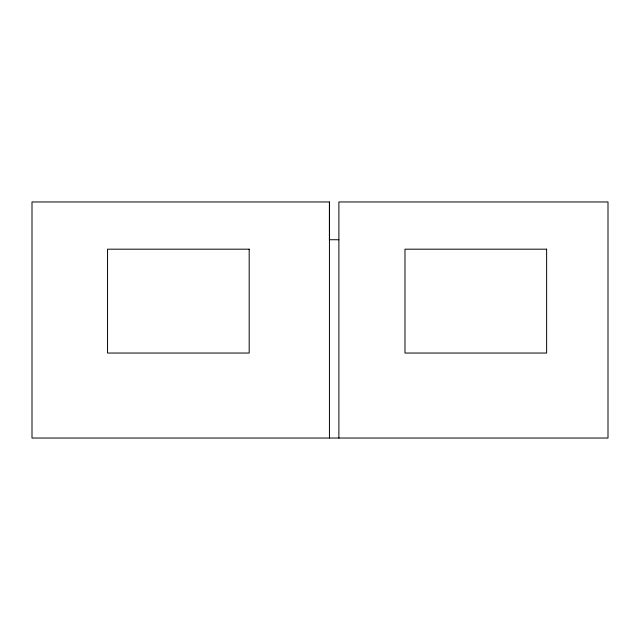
<?xml version="1.0" encoding="UTF-8"?>
<svg xmlns="http://www.w3.org/2000/svg" width="640" height="640" viewBox="0 0 640 640"><rect width="100%" height="100%" fill="white"/><g stroke="black" fill="none" stroke-linecap="round" stroke-linejoin="round"><path stroke-width="0.96" d="M338.888 438.032L338.888 201.968L608 201.968L608 438.032L32 438.032L32 201.968L329.44 201.968L329.424 240.384M329.44 239.736L338.888 239.736M329.44 201.968L329.44 438.032M249.184 249.184L107.544 249.184L107.544 353.048L249.184 353.048L249.184 249.184M546.624 249.184L404.984 249.184L404.984 353.048L546.624 353.048L546.624 249.184"/></g></svg>
